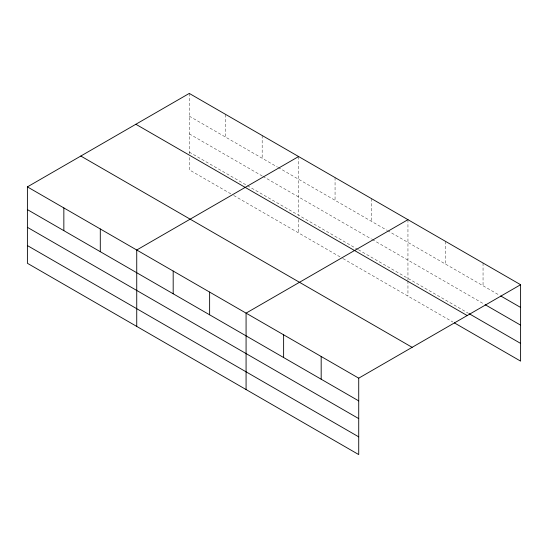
<?xml version="1.0" encoding="UTF-8"?>
<svg xmlns="http://www.w3.org/2000/svg" width="548" height="548" viewBox="0 0 548 548"><rect width="100%" height="100%" fill="white"/><g stroke="black" fill="none" stroke-linecap="round" stroke-linejoin="round"><path stroke-width="0.41" stroke-dasharray="2.74 2.06" d="M189.279 116.149L277.473 167.072M278.206 167.489L386.813 230.194M387.539 230.612L499.249 295.112M189.279 133.863L262.17 175.949M262.896 176.367L371.503 239.072M372.236 239.49L484.521 304.325M189.279 152.118L357.652 249.326M358.385 249.751L468.328 313.223M230.824 193.821L189.279 169.832L189.279 157.18M233.743 195.499L342.349 258.204M343.075 258.629L452.86 322.012M483.048 263.033L483.048 285.755M445.503 241.353L445.503 264.074M407.952 219.673L407.952 280.055M407.952 280.898L407.952 296.078M371.503 198.629L371.503 221.358M335.061 177.586L335.061 200.315M298.612 156.55L298.612 215.241M298.612 219.46L298.612 232.955M262.17 135.507L262.17 158.235M225.721 114.464L225.721 137.192M189.279 93.42L189.279 153.803"/><path stroke-width="0.82" d="M27.4 186.882L358.721 378.168L358.721 454.58L27.4 263.287L27.4 186.882L189.279 93.42L520.6 284.713L520.6 361.118L454.333 322.861M298.612 156.55L136.74 250.004L136.74 326.416M407.952 219.673L246.073 313.134L246.073 389.539M358.721 378.168L520.6 284.713M500.721 295.961L520.6 307.435M485.261 304.75L520.6 325.149M469.061 313.648L520.6 343.404M135.856 124.266L467.184 315.552M80.816 156.043L412.144 347.329M27.4 209.61L358.721 400.896M27.4 227.324L358.721 418.61M27.4 245.573L358.721 436.859M321.176 356.488L321.176 379.216M283.624 334.807L283.624 357.536M209.631 292.091L209.631 314.812M173.182 271.048L173.182 293.776M100.291 228.968L100.291 251.69M63.849 207.925L63.849 230.646"/></g></svg>
